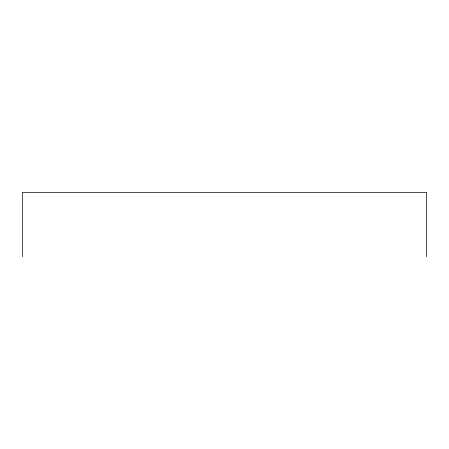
<?xml version="1.0" encoding="UTF-8"?>
<svg xmlns="http://www.w3.org/2000/svg" width="449" height="449" viewBox="0 0 449 449"><rect width="100%" height="100%" fill="white"/><g stroke="black" fill="none" stroke-linecap="round" stroke-linejoin="round"><path stroke-width="0.67" d="M426.55 256.66L426.55 192.34L22.45 192.34L22.45 256.66"/></g></svg>
